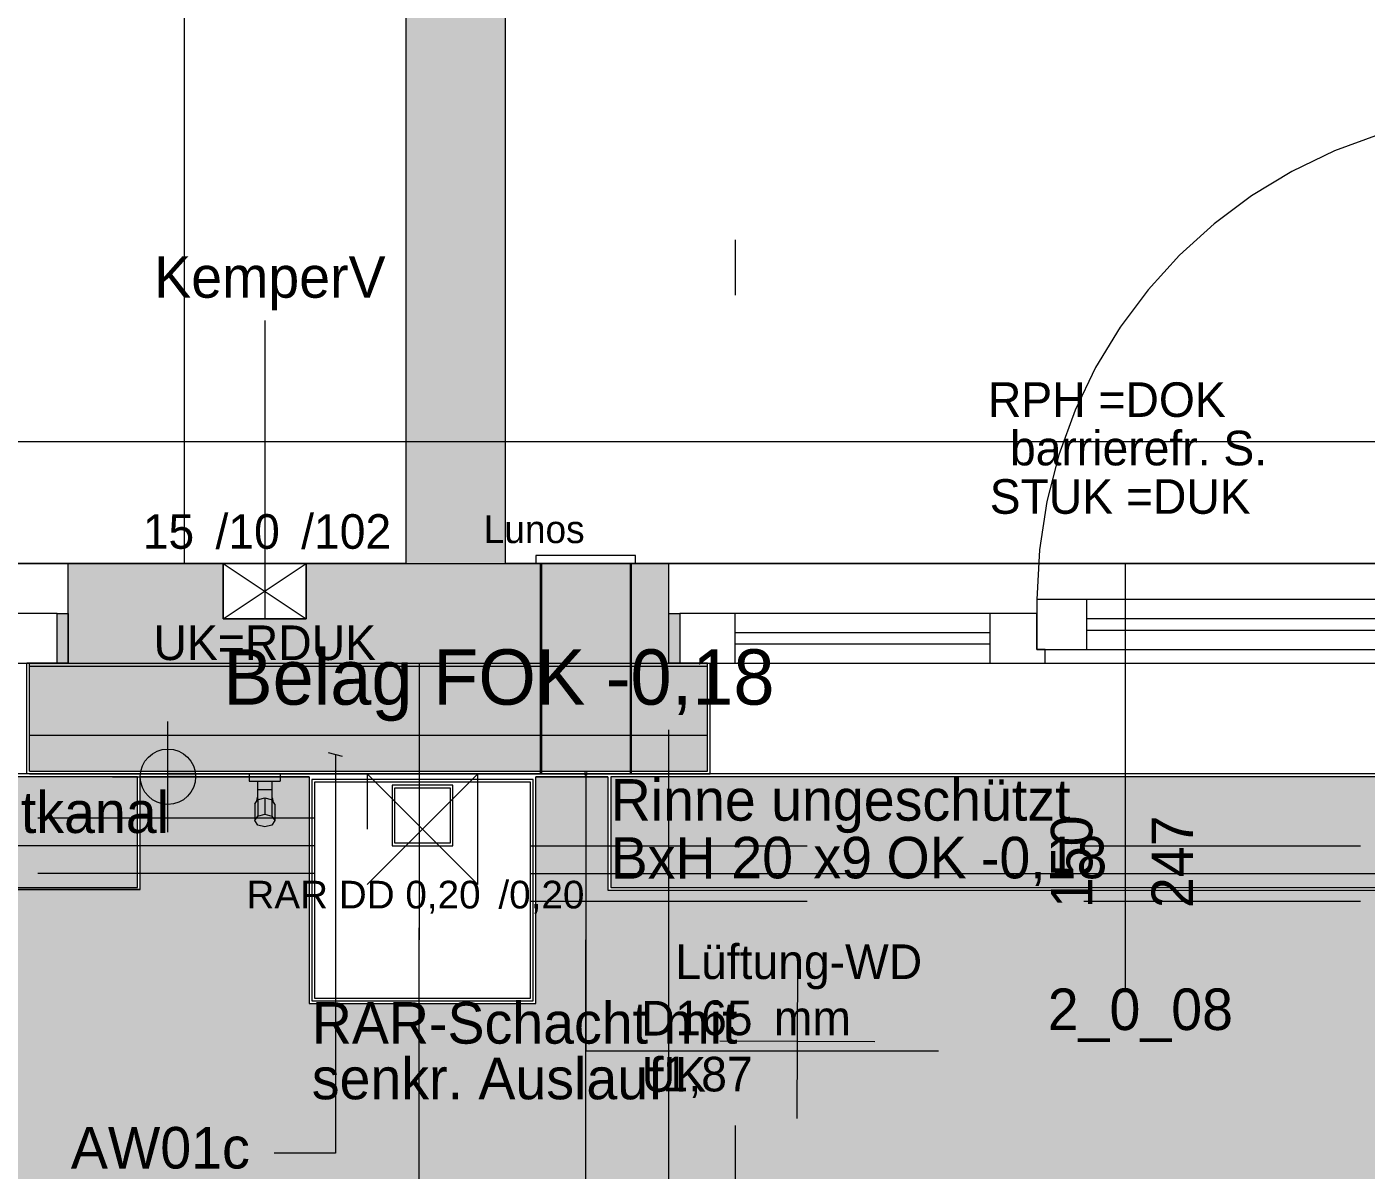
# Model space of a CAD drawing. Header units: metres. Extents: x -3.9 to 83, y -38 to 6.2.
# Drawn here: x 3.17 to 5.59, y -32.296 to -30.23 of the extents above; entities that cross this region are included whole.
import ezdxf

# ---------------------------------------------------------------- set-up
doc = ezdxf.new("R2010")
doc.units = ezdxf.units.M
doc.header["$MEASUREMENT"] = 0
for name, pattern in [('Achse', [0.004, 0.002, -0.001, 0, -0.001]), ('Baufluchtlinie', [0.013, 0.008, -0.005]), ('Schnittlinie', [0.006, 0.003, -0.0015, 0, -0.0015]), ('Strichlinie eng', [0.002, 0.0015, -0.0005]), ('Untersicht', [0.001, 0.0005, -0.0005])]:
    doc.linetypes.add(name, pattern=pattern)
for name, color, linetype in [('0._EG PP_2_110 Wand Aussen', 7, 'Continuous'), ('0._EG PP_2_120 Wand Innen tragend', 7, 'Continuous'), ('0._EG PP_2_210 Decke', 7, 'Continuous'), ('0._EG PP_2_220 Bodenaufbau', 7, 'Continuous'), ('0._EG PP_2_221 Bodenaufbau - Abdichtung', 7, 'Continuous'), ('0._EG PP_2_221 Bodenaufbau - Terrassenbelag', 7, 'Continuous'), ('0._EG PP_2_270 Deckendurchbruchsymbol', 7, 'Continuous'), ('0._EG PP_2_510 Möblierung', 7, 'Continuous'), ('0._EG PP_2_520 Fixeinbauten', 7, 'Continuous'), ('0._EG PP_2_611 Entwässerung', 7, 'Continuous'), ('0._EG PP_2_851 Marker Schnitt', 7, 'Continuous'), ('0._EG PP_2_915 Allgemein Beschriftung.x', 7, 'Continuous'), ('0._EG PP_2_950 Polierplan Bemaßung', 7, 'Continuous'), ('0._EG PP_2_955 Polierplan Beschriftung', 7, 'Continuous'), ('0._EG PP_2_Gelände_Geländepunkt.verm', 7, 'Continuous')]:
    doc.layers.add(name, color=color, linetype=linetype)
doc.styles.add('ERSTELLTER_STIL_1', font='arial.ttf')
doc.styles.add('ERSTELLTER_STIL_2', font='')
doc.styles.get('ERSTELLTER_STIL_2').set_extended_font_data('Eurostile')

msp = doc.modelspace()

# ---------------------------------------------------------------- hatches: boundary and pattern name
at = {"layer": '0._EG PP_2_110 Wand Aussen', "linetype": 'Continuous', "lineweight": 13, "true_color": 0x3f7f02}
msp.add_hatch(color=76, dxfattribs=at).paths.add_polyline_path([(3.245, -31.29), (3.245, -31.38), (4.33, -31.38), (4.33, -31.29), (4.33, -31.2), (3.675, -31.2), (3.675, -31.3), (3.525, -31.3), (3.525, -31.2), (3.245, -31.2)])
at = {"layer": '0._EG PP_2_110 Wand Aussen', "linetype": 'Continuous', "lineweight": 13, "true_color": 0xff6400}
for points in [[(3.225, -31.29), (3.225, -31.38), (3.245, -31.38), (3.245, -31.29)], [(4.35, -31.38), (4.35, -31.29), (4.33, -31.29), (4.33, -31.38)], [(4.4, -31.385), (3.175, -31.385), (3.175, -31.51), (4.4, -31.51)], [(4.4, -31.51), (3.175, -31.51), (3.175, -31.575), (4.4, -31.575)]]:
    msp.add_hatch(color=30, dxfattribs=at).paths.add_polyline_path(points)
at = {"layer": '0._EG PP_2_110 Wand Aussen', "linetype": 'Continuous', "lineweight": 0, "true_color": 0x373737}
msp.add_hatch(color=250, dxfattribs=at).paths.add_polyline_path([(4.4, -31.38), (3.175, -31.38), (3.175, -31.385), (4.4, -31.385)])
at = {"layer": '0._EG PP_2_120 Wand Innen tragend', "linetype": 'Continuous', "lineweight": 13, "true_color": 0x3f7f02}
msp.add_hatch(color=76, dxfattribs=at).paths.add_polyline_path([(4.035, -31.2), (4.035, -25.965), (3.855, -25.965), (3.855, -31.2)])
at = {"layer": '0._EG PP_2_221 Bodenaufbau - Terrassenbelag', "linetype": 'Continuous', "lineweight": 0, "true_color": 0x111111}
msp.add_hatch(color=250, dxfattribs=at).paths.add_polyline_path([(0.9072, -31.585), (0.512, -31.585), (0.5141, -33.335), (0.5141, -33.5889), (9.015, -32.3668), (9.015, -31.585), (8.8, -31.585), (8.8, -31.79), (6.89, -31.79), (6.89, -31.715), (6.725, -31.715), (6.725, -31.585), (6.13, -31.585), (6.13, -31.79), (4.22, -31.79), (4.22, -31.585), (4.09, -31.585), (4.09, -31.995), (3.68, -31.995), (3.68, -31.585), (3.375, -31.585), (3.375, -31.7886), (1.065, -31.7886), (1.065, -31.715), (0.9072, -31.715)])
at = {"layer": '0._EG PP_2_611 Entwässerung', "linetype": 'Continuous', "lineweight": 13, "true_color": 0x89cdad}
for points in [[(1.07, -31.785), (3.37, -31.785), (3.37, -31.585), (1.07, -31.585)], [(4.225, -31.785), (6.125, -31.785), (6.125, -31.585), (4.225, -31.585)]]:
    msp.add_hatch(color=123, dxfattribs=at).paths.add_polyline_path(points)
at = {"layer": '0._EG PP_2_950 Polierplan Bemaßung', "linetype": 'Continuous', "lineweight": 0}
for points in [[(3.425, -31.585), (3.475, -31.585), (3.4712, -31.5659), (3.4604, -31.5496), (3.4441, -31.5388), (3.425, -31.535)], [(3.425, -31.585), (3.375, -31.585), (3.3788, -31.6041), (3.3897, -31.6204), (3.4059, -31.6312), (3.425, -31.635)]]:
    msp.add_hatch(color=8, dxfattribs=at).paths.add_polyline_path(points)
at = {"layer": '0._EG PP_2_950 Polierplan Bemaßung', "linetype": 'Continuous', "lineweight": 0, "true_color": 0x000000}
msp.add_hatch(color=18, dxfattribs=at).paths.add_polyline_path([(4.1775, -31.58), (4.1777, -31.581), (4.1783, -31.5818), (4.1791, -31.5823), (4.18, -31.5825), (4.181, -31.5823), (4.1818, -31.5818), (4.1823, -31.581), (4.1825, -31.58), (4.1823, -31.579), (4.1818, -31.5782), (4.181, -31.5777), (4.18, -31.5775), (4.1791, -31.5777), (4.1783, -31.5782), (4.1777, -31.579)])

# ---------------------------------------------------------------- linework, layer by layer
at = {"layer": '0._EG PP_2_110 Wand Aussen', "color": 7, "linetype": 'Continuous', "lineweight": 13, "ltscale": 1000}
for p, q in [((3.6, -30.7609), (3.6, -31.3)), ((3.245, -31.2), (1.095, -31.2)), ((5.98, -31.2), (4.33, -31.2)), ((4.33, -31.2), (4.33, -31.2)), ((5.155, -31.9691), (5.155, -31.2)), ((5.085, -31.265), (4.995, -31.265)), ((4.995, -31.265), (4.995, -31.355)), ((5.785, -31.265), (5.085, -31.265)), ((5.085, -31.355), (5.085, -31.265)), ((3.225, -31.29), (3.14, -31.29)), ((3.225, -31.38), (3.225, -31.29)), ((4.45, -31.29), (4.35, -31.29)), ((4.35, -31.29), (4.35, -31.38)), ((4.91, -31.29), (4.45, -31.29)), ((4.45, -31.38), (4.45, -31.29)), ((4.96, -31.29), (4.91, -31.29)), ((4.91, -31.29), (4.91, -31.38)), ((4.995, -31.29), (4.96, -31.29)), ((4.995, -31.355), (4.995, -31.29)), ((5.785, -31.3), (5.085, -31.3)), ((4.91, -31.325), (4.45, -31.325)), ((5.085, -31.32), (5.785, -31.32)), ((4.45, -31.345), (4.91, -31.345)), ((5.01, -31.355), (4.995, -31.355)), ((4.995, -31.355), (5.085, -31.355)), ((5.01, -31.38), (5.01, -31.355)), ((5.085, -31.355), (5.785, -31.355)), ((3.125, -31.38), (3.225, -31.38)), ((3.17, -31.385), (3.17, -31.38)), ((3.175, -31.38), (3.17, -31.38)), ((3.175, -31.38), (3.17, -31.38)), ((3.175, -31.38), (3.17, -31.38)), ((3.17, -31.385), (3.17, -31.38)), ((3.17, -31.51), (3.17, -31.385)), ((3.17, -31.51), (3.17, -31.385)), ((3.175, -31.575), (3.175, -31.38)), ((3.175, -31.385), (4.4, -31.385)), ((4.4, -31.38), (4.33, -31.38)), ((4.4, -31.38), (4.33, -31.38)), ((4.4, -31.38), (4.33, -31.38)), ((4.35, -31.38), (4.45, -31.38)), ((4.4, -31.38), (4.405, -31.38)), ((4.4, -31.575), (4.4, -31.38)), ((4.4, -31.38), (4.405, -31.38)), ((4.4, -31.38), (4.405, -31.38)), ((4.405, -31.385), (4.405, -31.38)), ((4.405, -31.385), (4.405, -31.38)), ((4.405, -31.51), (4.405, -31.385)), ((4.405, -31.51), (4.405, -31.385)), ((4.45, -31.38), (4.91, -31.38)), ((4.91, -31.38), (4.96, -31.38)), ((4.96, -31.38), (5.01, -31.38)), ((5.01, -31.38), (5.86, -31.38)), ((3.17, -31.575), (3.17, -31.51)), ((3.17, -31.575), (3.17, -31.51)), ((4.405, -31.575), (4.405, -31.51)), ((4.405, -31.575), (4.405, -31.51)), ((3.17, -31.58), (3.17, -31.575)), ((3.17, -31.58), (3.17, -31.575)), ((3.175, -31.58), (3.17, -31.58)), ((3.175, -31.575), (4.4, -31.575)), ((4.4, -31.58), (4.405, -31.58)), ((4.405, -31.58), (4.405, -31.575)), ((4.405, -31.58), (4.405, -31.575)), ((5.905, -31.58), (4.405, -31.58)), ((4.405, -31.58), (4.405, -31.58))]:
    msp.add_line(p, q, dxfattribs=at)
at = {"layer": '0._EG PP_2_110 Wand Aussen', "color": 7, "linetype": 'Continuous', "lineweight": 18, "ltscale": 1000}
for p, q in [((3.245, -31.29), (3.245, -31.2)), ((3.245, -31.29), (3.245, -31.2)), ((3.525, -31.3), (3.525, -31.2)), ((3.675, -31.2), (3.675, -31.3)), ((4.33, -31.29), (4.33, -31.2)), ((4.33, -31.29), (4.33, -31.2)), ((3.245, -31.38), (3.245, -31.29)), ((3.245, -31.38), (3.245, -31.29)), ((3.245, -31.38), (3.245, -31.29)), ((4.33, -31.38), (4.33, -31.29)), ((4.33, -31.38), (4.33, -31.29)), ((4.33, -31.38), (4.33, -31.29)), ((3.675, -31.3), (3.525, -31.3)), ((3.245, -31.38), (3.175, -31.38)), ((3.245, -31.38), (3.175, -31.38)), ((3.245, -31.38), (3.175, -31.38)), ((3.245, -31.38), (4.33, -31.38))]:
    msp.add_line(p, q, dxfattribs=at)
at = {"layer": '0._EG PP_2_110 Wand Aussen', "color": 1, "linetype": 'Baufluchtlinie', "lineweight": 0, "ltscale": 1000}
msp.add_line((3.175, -31.51), (4.4, -31.51), dxfattribs=at)
at = {"layer": '0._EG PP_2_110 Wand Aussen', "color": 7, "linetype": 'Continuous', "lineweight": 18, "ltscale": 1000, "flags": 128}
for points in [[(3.525, -31.2), (3.245, -31.2)], [(3.855, -31.2), (3.675, -31.2)], [(4.0975, -31.2), (4.035, -31.2)], [(4.2625, -31.2), (4.0975, -31.2)], [(4.33, -31.2), (4.2625, -31.2)]]:
    msp.add_lwpolyline(points, dxfattribs=at)
at = {"layer": '0._EG PP_2_110 Wand Aussen', "color": 16, "linetype": 'Untersicht', "lineweight": 13, "ltscale": 1000, "true_color": 0x7e0000, "flags": 128}
for points in [[(4.0975, -31.2), (4.0975, -31.38)], [(4.2625, -31.38), (4.2625, -31.2)], [(4.0975, -31.38), (4.0975, -31.385)], [(4.0975, -31.385), (4.0975, -31.51)], [(4.2625, -31.385), (4.2625, -31.38)], [(4.2625, -31.51), (4.2625, -31.385)], [(4.0975, -31.51), (4.0975, -31.575)], [(4.2625, -31.575), (4.2625, -31.51)], [(4.0975, -31.575), (4.0975, -31.58)], [(4.2625, -31.58), (4.2625, -31.575)]]:
    msp.add_lwpolyline(points, dxfattribs=at)
at = {"layer": '0._EG PP_2_110 Wand Aussen', "color": 7, "linetype": 'Continuous', "lineweight": 13, "ltscale": 1000, "flags": 128}
for points in [[(3.225, -31.29), (3.245, -31.29), (3.245, -31.38), (3.225, -31.38)], [(4.35, -31.38), (4.33, -31.38), (4.33, -31.29), (4.35, -31.29)]]:
    msp.add_lwpolyline(points, close=True, dxfattribs=at)
for points in [[(3.175, -31.58), (4.0975, -31.58)], [(4.0975, -31.58), (4.2625, -31.58)], [(4.2625, -31.58), (4.4, -31.58)]]:
    msp.add_lwpolyline(points, dxfattribs=at)
at = {"layer": '0._EG PP_2_110 Wand Aussen', "color": 8, "linetype": 'Strichlinie eng', "lineweight": 0, "ltscale": 1000}
msp.add_arc((5.875, -31.265), 0.88, 90, 180, dxfattribs=at)
at = {"layer": '0._EG PP_2_110 Wand Aussen', "color": 7, "linetype": 'Continuous', "lineweight": 13, "ltscale": 1000}
msp.add_point((3.245, -31.2), dxfattribs=at)
at = {"layer": '0._EG PP_2_120 Wand Innen tragend', "color": 7, "linetype": 'Continuous', "lineweight": 18, "ltscale": 1000, "flags": 128}
for points in [[(3.855, -25.965), (3.855, -31.2)], [(4.035, -31.2), (4.035, -25.965)]]:
    msp.add_lwpolyline(points, dxfattribs=at)
at = {"layer": '0._EG PP_2_210 Decke', "color": 7, "linetype": 'Continuous', "lineweight": 13, "ltscale": 1000, "true_color": 0xf4f4f4, "flags": 128}
msp.add_lwpolyline([(5.305, -21.495), (0.1844, -21.495), (0.1967, -31.38), (9.535, -31.38), (9.535, -30.88), (12.385, -30.88), (12.385, -29.98), (18.7258, -29.98), (18.7621, -21.495), (12.465, -21.495), (12.465, -24.32), (13.0067, -24.32), (13.2326, -25.87), (9.875, -25.87), (7.875, -25.87), (7.875, -23.92), (5.305, -23.92)], close=True, dxfattribs=at)
at = {"layer": '0._EG PP_2_210 Decke', "color": 8, "linetype": 'Continuous', "lineweight": 13, "ltscale": 1000, "flags": 128}
msp.add_lwpolyline([(0.1962, -30.98), (0.1998, -33.8865), (18.7205, -31.2253), (18.7275, -29.58), (11.985, -29.58), (11.985, -30.48), (9.135, -30.48), (9.135, -30.98)], close=True, dxfattribs=at)
at = {"layer": '0._EG PP_2_220 Bodenaufbau', "color": 7, "linetype": 'Continuous', "lineweight": 13, "ltscale": 1000, "true_color": 0xf4f4f4, "flags": 128}
for points in [[(0.3646, -21.675), (0.3765, -31.2), (9.355, -31.2), (9.355, -30.7), (12.205, -30.7), (12.205, -29.8), (18.5466, -29.8), (18.5814, -21.675), (12.645, -21.675), (12.645, -24.1), (10.05, -24.1), (10.05, -25.6), (11.19, -25.6), (11.19, -26.05), (7.695, -26.05), (7.695, -24.1), (5.125, -24.1), (5.125, -21.675)], [(0.5091, -33.33), (0.1991, -33.3299), (0.1997, -33.8043), (18.4106, -31.1861), (18.4149, -30.18), (12.515, -30.18), (12.515, -31.08), (9.665, -31.08), (9.665, -31.58), (0.5066, -31.58)], [(0.5091, -33.33), (0.1991, -33.3299), (0.1997, -33.8057), (18.5407, -31.1689), (18.5449, -30.18), (12.515, -30.18), (12.515, -31.08), (9.665, -31.08), (9.665, -31.58), (0.5066, -31.58)]]:
    msp.add_lwpolyline(points, close=True, dxfattribs=at)
at = {"layer": '0._EG PP_2_221 Bodenaufbau - Abdichtung', "color": 171, "linetype": 'Untersicht', "lineweight": 13, "ltscale": 1000, "true_color": 0x6c6cff, "flags": 128}
for points in [[(1.265, -31.38), (3.8788, -31.38)], [(3.8788, -31.38), (3.8788, -33.3583)], [(3.8788, -31.38), (6.4975, -31.38)], [(3.8788, -33.3583), (3.8788, -31.38)]]:
    msp.add_lwpolyline(points, dxfattribs=at)
at = {"layer": '0._EG PP_2_221 Bodenaufbau - Terrassenbelag', "color": 7, "linetype": 'Continuous', "lineweight": 18, "ltscale": 1000, "flags": 128}
for points in [[(3.375, -31.5848), (3.68, -31.5848)], [(3.375, -31.585), (3.68, -31.585)], [(3.375, -31.7886), (3.375, -31.585)], [(3.68, -31.585), (3.68, -31.995)], [(4.09, -31.5848), (4.22, -31.5848)], [(4.09, -31.585), (4.22, -31.585)], [(4.09, -31.995), (4.09, -31.585)], [(4.22, -31.585), (4.22, -31.79)], [(1.065, -31.7884), (3.375, -31.7884)], [(1.065, -31.7886), (3.375, -31.7886)], [(4.22, -31.7898), (6.13, -31.7898)], [(4.22, -31.79), (6.13, -31.79)], [(3.68, -31.9948), (4.09, -31.9948)], [(3.68, -31.995), (4.09, -31.995)]]:
    msp.add_lwpolyline(points, dxfattribs=at)
at = {"layer": '0._EG PP_2_270 Deckendurchbruchsymbol', "color": 1, "linetype": 'Strichlinie eng', "lineweight": 0, "ltscale": 1000}
for p, q in [((3.525, -31.3), (3.675, -31.2)), ((3.525, -31.2), (3.675, -31.3))]:
    msp.add_line(p, q, dxfattribs=at)
at = {"layer": '0._EG PP_2_270 Deckendurchbruchsymbol', "color": 7, "linetype": 'Untersicht', "lineweight": 13, "ltscale": 1000}
for p, q in [((3.785, -31.78), (3.985, -31.58)), ((3.785, -31.58), (3.985, -31.78))]:
    msp.add_line(p, q, dxfattribs=at)
at = {"layer": '0._EG PP_2_270 Deckendurchbruchsymbol', "color": 1, "linetype": 'Strichlinie eng', "lineweight": 0, "ltscale": 1000, "flags": 128}
msp.add_lwpolyline([(3.675, -31.3), (3.675, -31.2), (3.525, -31.2), (3.525, -31.3)], close=True, dxfattribs=at)
at = {"layer": '0._EG PP_2_270 Deckendurchbruchsymbol', "color": 7, "linetype": 'Untersicht', "lineweight": 13, "ltscale": 1000, "flags": 128}
msp.add_lwpolyline([(3.985, -31.78), (3.985, -31.58), (3.785, -31.58), (3.785, -31.78)], close=True, dxfattribs=at)
at = {"layer": '0._EG PP_2_510 Möblierung', "color": 8, "linetype": 'Continuous', "lineweight": 13, "ltscale": 1000, "true_color": 0x7e7f7f, "flags": 128}
msp.add_lwpolyline([(3.455, -31.2), (3.455, -28.38), (3.855, -28.38), (3.855, -31.2)], close=True, dxfattribs=at)
at = {"layer": '0._EG PP_2_520 Fixeinbauten', "color": 7, "linetype": 'Continuous', "lineweight": 13, "ltscale": 1000}
for p, q in [((3.572, -31.58), (3.628, -31.58)), ((3.572, -31.58), (3.572, -31.593)), ((3.628, -31.58), (3.628, -31.593)), ((3.572, -31.593), (3.628, -31.593)), ((3.587, -31.593), (3.587, -31.6086)), ((3.613, -31.593), (3.613, -31.6086)), ((3.582, -31.6344), (3.587, -31.6268)), ((3.5855, -31.6253), (3.585, -31.6279)), ((3.585, -31.6279), (3.585, -31.6298)), ((3.5864, -31.6228), (3.5855, -31.6253)), ((3.587, -31.6217), (3.5864, -31.6228)), ((3.613, -31.6086), (3.587, -31.6086)), ((3.587, -31.6086), (3.587, -31.6261)), ((3.5884, -31.6261), (3.587, -31.6261)), ((3.587, -31.6268), (3.587, -31.6261)), ((3.587, -31.6268), (3.5873, -31.6264)), ((3.5873, -31.6264), (3.5884, -31.6261)), ((3.5873, -31.6264), (3.5873, -31.6561)), ((3.5884, -31.6261), (3.6, -31.623)), ((3.6, -31.623), (3.6116, -31.6261)), ((3.6, -31.623), (3.6, -31.6528)), ((3.6116, -31.6261), (3.6127, -31.6264)), ((3.6116, -31.6261), (3.613, -31.6261)), ((3.6127, -31.6264), (3.6127, -31.6561)), ((3.613, -31.6086), (3.613, -31.6261)), ((3.6136, -31.6228), (3.613, -31.6217)), ((3.613, -31.6268), (3.613, -31.6261)), ((3.613, -31.6261), (3.613, -31.6268)), ((3.618, -31.6344), (3.613, -31.6268)), ((3.6145, -31.6253), (3.6136, -31.6228)), ((3.615, -31.6279), (3.6145, -31.6253)), ((3.615, -31.6298), (3.615, -31.6279)), ((3.582, -31.6344), (3.582, -31.6642)), ((3.5873, -31.6561), (3.6, -31.6528)), ((3.6, -31.6528), (3.6127, -31.6561)), ((3.618, -31.6344), (3.618, -31.6642)), ((3.582, -31.6642), (3.5873, -31.6561)), ((3.5873, -31.6723), (3.582, -31.6642)), ((3.6, -31.6756), (3.5873, -31.6723)), ((3.6127, -31.6723), (3.6, -31.6756)), ((3.6127, -31.6561), (3.618, -31.6642)), ((3.618, -31.6642), (3.6127, -31.6723))]:
    msp.add_line(p, q, dxfattribs=at)
at = {"layer": '0._EG PP_2_520 Fixeinbauten', "color": 8, "linetype": 'Untersicht', "lineweight": 0, "ltscale": 1000, "flags": 128}
for points in [[(4.09, -31.185), (4.09, -31.2)], [(4.27, -31.185), (4.09, -31.185)], [(4.27, -31.2), (4.27, -31.185)], [(4.09, -31.2), (4.27, -31.2)], [(4.1, -31.2), (4.1, -31.58)], [(4.26, -31.2), (4.26, -31.58)], [(4.1, -31.58), (4.104, -31.58), (4.1153, -31.58), (4.133, -31.58), (4.1553, -31.58), (4.18, -31.58), (4.2048, -31.58), (4.2271, -31.58), (4.2448, -31.58), (4.2561, -31.58), (4.26, -31.58)]]:
    msp.add_lwpolyline(points, dxfattribs=at)
at = {"layer": '0._EG PP_2_611 Entwässerung', "color": 7, "linetype": 'Continuous', "lineweight": 13, "ltscale": 1000}
for p, q in [((4.085, -31.59), (3.685, -31.59)), ((3.685, -31.59), (3.685, -31.99)), ((4.08, -31.595), (3.69, -31.595)), ((3.69, -31.595), (3.69, -31.985)), ((4.08, -31.985), (4.08, -31.595)), ((4.085, -31.99), (4.085, -31.59)), ((3.685, -31.99), (4.085, -31.99)), ((3.69, -31.985), (4.08, -31.985))]:
    msp.add_line(p, q, dxfattribs=at)
at = {"layer": '0._EG PP_2_611 Entwässerung', "color": 8, "linetype": 'Untersicht', "lineweight": 0, "ltscale": 1000}
for p, q in [((3.69, -31.66), (1.065, -31.66)), ((3.69, -31.66), (3.69, -31.76)), ((4.08, -31.71), (6.6925, -31.71)), ((4.08, -31.81), (4.08, -31.71)), ((3.69, -31.76), (1.065, -31.76)), ((4.08, -31.81), (6.6925, -31.81))]:
    msp.add_line(p, q, dxfattribs=at)
at = {"layer": '0._EG PP_2_611 Entwässerung', "color": 76, "linetype": 'Achse', "lineweight": 13, "ltscale": 1000, "true_color": 0x3f7f02}
for p, q in [((3.69, -31.71), (1.065, -31.71)), ((4.08, -31.76), (6.6925, -31.76))]:
    msp.add_line(p, q, dxfattribs=at)
at = {"layer": '0._EG PP_2_611 Entwässerung', "color": 123, "linetype": 'Continuous', "lineweight": 13, "ltscale": 1000, "true_color": 0x89cdad, "flags": 128}
for points in [[(1.07, -31.785), (3.37, -31.785), (3.37, -31.585), (1.07, -31.585)], [(4.225, -31.785), (6.125, -31.785), (6.125, -31.585), (4.225, -31.585)]]:
    msp.add_lwpolyline(points, close=True, dxfattribs=at)
at = {"layer": '0._EG PP_2_611 Entwässerung', "color": 171, "linetype": 'Continuous', "lineweight": 13, "ltscale": 1000, "true_color": 0x6c6cff, "flags": 128}
for points in [[(3.83, -31.71), (3.94, -31.71), (3.94, -31.6), (3.83, -31.6)], [(3.835, -31.605), (3.935, -31.605), (3.935, -31.705), (3.835, -31.705)]]:
    msp.add_lwpolyline(points, close=True, dxfattribs=at)
at = {"layer": '0._EG PP_2_851 Marker Schnitt', "color": 7, "linetype": 'Schnittlinie', "lineweight": 13, "ltscale": 1000}
msp.add_line((4.45, -20.015), (4.45, -35.645), dxfattribs=at)
at = {"layer": '0._EG PP_2_915 Allgemein Beschriftung.x', "color": 7, "linetype": 'Continuous', "lineweight": 13, "ltscale": 1000}
for p, q in [((3.7404, -31.5484), (3.7154, -31.5417)), ((3.7279, -31.545), (3.7279, -32.2653)), ((3.7279, -32.2653), (3.6168, -32.2653))]:
    msp.add_line(p, q, dxfattribs=at)
at = {"layer": '0._EG PP_2_950 Polierplan Bemaßung', "color": 8, "linetype": 'Continuous', "lineweight": 0, "ltscale": 1000}
for p, q in [((3.425, -31.685), (3.425, -31.485)), ((3.325, -31.585), (3.525, -31.585))]:
    msp.add_line(p, q, dxfattribs=at)
at = {"layer": '0._EG PP_2_950 Polierplan Bemaßung', "color": 76, "linetype": 'Continuous', "lineweight": 13, "ltscale": 1000, "true_color": 0x3f7f02}
for p, q in [((4.33, -34.47), (4.33, -31.5)), ((4.18, -34.47), (4.18, -31.88))]:
    msp.add_line(p, q, dxfattribs=at)
at = {"layer": '0._EG PP_2_950 Polierplan Bemaßung', "color": 7, "linetype": 'Continuous', "lineweight": 13, "ltscale": 1000}
for p, q in [((4.18, -31.5825), (4.18, -32.08)), ((4.18, -32.08), (4.28, -32.08)), ((4.28, -32.08), (4.817, -32.08))]:
    msp.add_line(p, q, dxfattribs=at)
at = {"layer": '0._EG PP_2_950 Polierplan Bemaßung', "color": 8, "linetype": 'Continuous', "lineweight": 0, "ltscale": 1000}
msp.add_circle((3.425, -31.585), 0.05, dxfattribs=at)
at = {"layer": '0._EG PP_2_950 Polierplan Bemaßung', "color": 7, "linetype": 'Continuous', "lineweight": 13, "ltscale": 1000}
msp.add_circle((4.18, -31.58), 0.0025, dxfattribs=at)
at = {"layer": '0._EG PP_2_Gelände_Geländepunkt.verm', "color": 8, "linetype": 'Continuous', "lineweight": 0, "ltscale": 1000}
for p, q in [((4.5628, -31.9226), (4.5616, -32.2026)), ((4.4222, -32.062), (4.7022, -32.0633))]:
    msp.add_line(p, q, dxfattribs=at)

# ---------------------------------------------------------------- texts
at = {"layer": '0._EG PP_2_110 Wand Aussen', "color": 7, "linetype": 'Continuous', "lineweight": 13, "attachment_point": 9, "style": 'ERSTELLTER_STIL_2'}
for s, insert, char_height in [('\\A1;{\\pqr;\\pt0;\\fEurostile|b0|i0|c0|p0;\\W1.000000;KemperV}', (3.8183, -30.7422), 0.075), ('\\A1;{\\pqr;\\pt0;\\fEurostile|b0|i0|c0|p0;\\W1.000000;RPH =DOK}', (5.3362, -30.9358), 0.0625), ('\\A1;{\\pqr;\\pt0;\\fEurostile|b0|i0|c0|p0;\\W1.000000;barrierefr. S. }', (5.4109, -31.0233), 0.0625), ('\\A1;{\\pqr;\\pt0;\\fEurostile|b0|i0|c0|p0;\\W1.000000;STUK =DUK}', (5.3812, -31.1108), 0.0625), ('\\A1;{\\pqr;\\pt0;\\fEurostile|b0|i0|c0|p0;\\W1.000000;2_0_08}', (5.3493, -32.0643), 0.075)]:
    msp.add_mtext(s, dxfattribs=dict(at, insert=insert, char_height=char_height))
at = {"layer": '0._EG PP_2_110 Wand Aussen', "color": 7, "linetype": 'Continuous', "lineweight": 13, "char_height": 0.075, "attachment_point": 9, "rotation": 90, "style": 'ERSTELLTER_STIL_2'}
for s, insert in [('\\A1;{\\pqr;\\pt0;\\fEurostile|b0|i0|c0|p0;\\W1.000000;150}', (5.0964, -31.655)), ('\\A1;{\\pqr;\\pt0;\\fEurostile|b0|i0|c0|p0;\\W1.000000;247}', (5.2772, -31.655))]:
    msp.add_mtext(s, dxfattribs=dict(at, insert=insert))
at = {"layer": '0._EG PP_2_270 Deckendurchbruchsymbol', "color": 1, "linetype": 'Continuous', "lineweight": 0}
for s, insert, char_height, attachment_point, style in [('\\A1;{\\pqc;\\pt0;\\fEurostile|b0|i0|c0|p0;\\W1.000000; 15\\fEurostile|b0|i0|c0|p0;\\W1.000000;\\A1{\\H.66x;\\S^  ;}\\fEurostile|b0|i0|c0|p0;\\W1.000000; /10\\fEurostile|b0|i0|c0|p0;\\W1.000000;\\A1{\\H.66x;\\S^  ;}\\fEurostile|b0|i0|c0|p0;\\W1.000000; /102\\fEurostile|b0|i0|c0|p0;\\W1.000000;\\A1{\\H.66x;\\S^  ;}}', (3.6, -31.1914), 0.0625, 8, 'ERSTELLTER_STIL_2'), ('\\A1;{\\pqc;\\pt0;\\fEurostile|b0|i0|c0|p0;\\W1.000000;UK=RDUK}', (3.6, -31.3117), 0.0625, 2, 'ERSTELLTER_STIL_2'), ('\\A1;{\\pqc;\\pt0;\\fArial|b0|i0|c0|p0;\\W1.000000;RAR DD 0,20\\fArial|b0|i0|c0|p0;\\W1.000000;\\A1{\\H.66x;\\S^  ;}\\fArial|b0|i0|c0|p0;\\W1.000000; /0,20\\fArial|b0|i0|c0|p0;\\W1.000000;\\A1{\\H.66x;\\S^  ;}\\fArial|b0|i0|c0|p0;\\W1.000000;\\fArial|b0|i0|c0|p0;\\W1.000000;\\A1{\\H.66x;\\S^  ;}}', (3.885, -31.8376), 0.05, 8, 'ERSTELLTER_STIL_1')]:
    msp.add_mtext(s, dxfattribs=dict(at, insert=insert, char_height=char_height, attachment_point=attachment_point, style=style))
at = {"layer": '0._EG PP_2_915 Allgemein Beschriftung.x', "color": 250, "linetype": 'Continuous', "lineweight": 13, "true_color": 0x3f3f3f, "insert": (4.0868, -31.1636), "char_height": 0.05, "attachment_point": 8, "style": 'ERSTELLTER_STIL_2'}
msp.add_mtext('\\A1;{\\pqc;\\fEurostile|b0|i0|c0|p0;\\W1.000000;Lunos}', dxfattribs=at)
at = {"layer": '0._EG PP_2_915 Allgemein Beschriftung.x', "color": 7, "linetype": 'Continuous', "lineweight": 13, "insert": (3.2497, -32.2559), "char_height": 0.075, "attachment_point": 4, "style": 'ERSTELLTER_STIL_2'}
msp.add_mtext('\\A1;{\\pql;\\fEurostile|b0|i0|c0|p0;\\W1.000000;AW01c}', dxfattribs=at)
at = {"layer": '0._EG PP_2_950 Polierplan Bemaßung', "color": 8, "linetype": 'Continuous', "lineweight": 0, "insert": (3.525, -31.485), "char_height": 0.1, "width": 1.02349, "attachment_point": 7, "style": 'ERSTELLTER_STIL_2'}
msp.add_mtext('\\A1;{\\pql;\\fEurostile|b0|i0|c0|p0;\\W1.000000;Belag FOK -0,18}', dxfattribs=at)
at = {"layer": '0._EG PP_2_950 Polierplan Bemaßung', "color": 7, "linetype": 'Continuous', "lineweight": 13, "char_height": 0.0625, "style": 'ERSTELLTER_STIL_2'}
for s, insert, attachment_point in [('\\A1;{\\pql;\\pt0,1;\\fEurostile|b0|i0|c0|p0;\\W1.000000;}', (4.28, -31.8769), 1), ('\\A1;{\\pql;\\pt0,1;\\fEurostile|b0|i0|c0|p0;\\W1.000000;Lüftung-WD\\fEurostile|b0|i0|c0|p0;\\W1.000000;\\A1{\\H.66x;\\S^  ;}\\fEurostile|b0|i0|c0|p0;\\W1.000000;\\fEurostile|b0|i0|c0|p0;\\W1.000000;\\A1{\\H.66x;\\S^  ;}\\fEurostile|b0|i0|c0|p0;\\W1.000000;\\fEurostile|b0|i0|c0|p0;\\W1.000000;\\fEurostile|b0|i0|c0|p0;\\W1.000000;\\fEurostile|b0|i0|c0|p0;\\W1.000000;\\fEurostile|b0|i0|c0|p0;\\W1.000000;\\fEurostile|b0|i0|c0|p0;\\W1.000000;\\fEurostile|b0|i0|c0|p0;\\W1.000000;\\A1{\\H.66x;\\S^  ;}\\fEurostile|b0|i0|c0|p0;\\W1.000000;\\fEurostile|b0|i0|c0|p0;\\W1.000000;\\A1{\\H.66x;\\S^  ;}\\fEurostile|b0|i0|c0|p0;\\W1.000000;\\fEurostile|b0|i0|c0|p0;\\W1.000000;\\fEurostile|b0|i0|c0|p0;\\W1.000000;\\fEurostile|b0|i0|c0|p0;\\W1.000000;\\fEurostile|b0|i0|c0|p0;\\W1.000000;\\fEurostile|b0|i0|c0|p0;\\W1.000000;\\fEurostile|b0|i0|c0|p0;\\W1.000000;\\A1{\\H.66x;\\S^  ;}\\fEurostile|b0|i0|c0|p0;\\W1.000000;\\fEurostile|b0|i0|c0|p0;\\W1.000000;\\A1{\\H.66x;\\S^  ;}\\fEurostile|b0|i0|c0|p0;\\W1.000000;\\fEurostile|b0|i0|c0|p0;\\W1.000000;\\fEurostile|b0|i0|c0|p0;\\W1.000000;\\fEurostile|b0|i0|c0|p0;\\W1.000000;\\fEurostile|b0|i0|c0|p0;\\W1.000000;\\fEurostile|b0|i0|c0|p0;\\W1.000000;\\fEurostile|b0|i0|c0|p0;\\W1.000000;\\A1{\\H.66x;\\S^  ;}\\fEurostile|b0|i0|c0|p0;\\W1.000000;\\fEurostile|b0|i0|c0|p0;\\W1.000000;\\A1{\\H.66x;\\S^  ;}\\fEurostile|b0|i0|c0|p0;\\W1.000000;\\fEurostile|b0|i0|c0|p0;\\W1.000000;\\fEurostile|b0|i0|c0|p0;\\W1.000000;\\fEurostile|b0|i0|c0|p0;\\W1.000000;\\fEurostile|b0|i0|c0|p0;\\W1.000000;\\fEurostile|b0|i0|c0|p0;\\W1.000000;\\fEurostile|b0|i0|c0|p0;\\W1.000000;\\A1{\\H.66x;\\S^  ;}\\fEurostile|b0|i0|c0|p0;\\W1.000000;\\fEurostile|b0|i0|c0|p0;\\W1.000000;\\A1{\\H.66x;\\S^  ;}\\fEurostile|b0|i0|c0|p0;\\W1.000000;\\fEurostile|b0|i0|c0|p0;\\W1.000000;\\fEurostile|b0|i0|c0|p0;\\W1.000000;\\fEurostile|b0|i0|c0|p0;\\W1.000000;\\fEurostile|b0|i0|c0|p0;\\W1.000000;\\fEurostile|b0|i0|c0|p0;\\W1.000000;\\fEurostile|b0|i0|c0|p0;\\W1.000000;\\A1{\\H.66x;\\S^  ;}\\fEurostile|b0|i0|c0|p0;\\W1.000000;}', (4.3418, -31.888), 1), ('\\A1;{\\pql;\\pt0,1;\\fEurostile|b0|i0|c0|p0;\\W1.000000;D}', (4.28, -31.9901), 1), ('\\A1;{\\pql;\\pt0,1;\\fEurostile|b0|i0|c0|p0;\\W1.000000;165\\fEurostile|b0|i0|c0|p0;\\W1.000000;\\A1{\\H.66x;\\S^  ;}\\fEurostile|b0|i0|c0|p0;\\W1.000000; mm\\fEurostile|b0|i0|c0|p0;\\W1.000000;\\A1{\\H.66x;\\S^  ;}\\fEurostile|b0|i0|c0|p0;\\W1.000000;\\fEurostile|b0|i0|c0|p0;\\W1.000000;\\fEurostile|b0|i0|c0|p0;\\W1.000000;\\fEurostile|b0|i0|c0|p0;\\W1.000000;\\fEurostile|b0|i0|c0|p0;\\W1.000000;\\fEurostile|b0|i0|c0|p0;\\W1.000000;\\fEurostile|b0|i0|c0|p0;\\W1.000000;\\A1{\\H.66x;\\S^  ;}\\fEurostile|b0|i0|c0|p0;\\W1.000000;\\fEurostile|b0|i0|c0|p0;\\W1.000000;\\A1{\\H.66x;\\S^  ;}\\fEurostile|b0|i0|c0|p0;\\W1.000000;\\fEurostile|b0|i0|c0|p0;\\W1.000000;\\fEurostile|b0|i0|c0|p0;\\W1.000000;\\fEurostile|b0|i0|c0|p0;\\W1.000000;\\fEurostile|b0|i0|c0|p0;\\W1.000000;\\fEurostile|b0|i0|c0|p0;\\W1.000000;\\fEurostile|b0|i0|c0|p0;\\W1.000000;\\A1{\\H.66x;\\S^  ;}\\fEurostile|b0|i0|c0|p0;\\W1.000000;\\fEurostile|b0|i0|c0|p0;\\W1.000000;\\A1{\\H.66x;\\S^  ;}\\fEurostile|b0|i0|c0|p0;\\W1.000000;\\fEurostile|b0|i0|c0|p0;\\W1.000000;\\fEurostile|b0|i0|c0|p0;\\W1.000000;\\fEurostile|b0|i0|c0|p0;\\W1.000000;\\fEurostile|b0|i0|c0|p0;\\W1.000000;\\fEurostile|b0|i0|c0|p0;\\W1.000000;\\fEurostile|b0|i0|c0|p0;\\W1.000000;\\A1{\\H.66x;\\S^  ;}\\fEurostile|b0|i0|c0|p0;\\W1.000000;\\fEurostile|b0|i0|c0|p0;\\W1.000000;\\A1{\\H.66x;\\S^  ;}\\fEurostile|b0|i0|c0|p0;\\W1.000000;\\fEurostile|b0|i0|c0|p0;\\W1.000000;\\fEurostile|b0|i0|c0|p0;\\W1.000000;\\fEurostile|b0|i0|c0|p0;\\W1.000000;\\fEurostile|b0|i0|c0|p0;\\W1.000000;\\fEurostile|b0|i0|c0|p0;\\W1.000000;\\fEurostile|b0|i0|c0|p0;\\W1.000000;\\A1{\\H.66x;\\S^  ;}\\fEurostile|b0|i0|c0|p0;\\W1.000000;\\fEurostile|b0|i0|c0|p0;\\W1.000000;\\A1{\\H.66x;\\S^  ;}\\fEurostile|b0|i0|c0|p0;\\W1.000000;\\fEurostile|b0|i0|c0|p0;\\W1.000000;\\fEurostile|b0|i0|c0|p0;\\W1.000000;\\fEurostile|b0|i0|c0|p0;\\W1.000000;\\fEurostile|b0|i0|c0|p0;\\W1.000000;\\fEurostile|b0|i0|c0|p0;\\W1.000000;\\fEurostile|b0|i0|c0|p0;\\W1.000000;\\A1{\\H.66x;\\S^  ;}\\fEurostile|b0|i0|c0|p0;\\W1.000000;}', (4.3418, -31.9895), 1), ('\\A1;{\\pqr;\\pt0,1;\\fEurostile|b0|i0|c0|p0;\\W1.000000;UK}', (4.3973, -32.0917), 3), ('\\A1;{\\pqr;\\pt0,1;\\fEurostile|b0|i0|c0|p0;\\W1.000000;1,87\\fEurostile|b0|i0|c0|p0;\\W1.000000;\\A1{\\H.66x;\\S^  ;}\\fEurostile|b0|i0|c0|p0;\\W1.000000;\\fEurostile|b0|i0|c0|p0;\\W1.000000;\\A1{\\H.66x;\\S^  ;}\\fEurostile|b0|i0|c0|p0;\\W1.000000;\\fEurostile|b0|i0|c0|p0;\\W1.000000;\\fEurostile|b0|i0|c0|p0;\\W1.000000;\\fEurostile|b0|i0|c0|p0;\\W1.000000;\\fEurostile|b0|i0|c0|p0;\\W1.000000;\\fEurostile|b0|i0|c0|p0;\\W1.000000;\\fEurostile|b0|i0|c0|p0;\\W1.000000;\\A1{\\H.66x;\\S^  ;}\\fEurostile|b0|i0|c0|p0;\\W1.000000;\\fEurostile|b0|i0|c0|p0;\\W1.000000;\\A1{\\H.66x;\\S^  ;}\\fEurostile|b0|i0|c0|p0;\\W1.000000;\\fEurostile|b0|i0|c0|p0;\\W1.000000;\\fEurostile|b0|i0|c0|p0;\\W1.000000;\\fEurostile|b0|i0|c0|p0;\\W1.000000;\\fEurostile|b0|i0|c0|p0;\\W1.000000;\\fEurostile|b0|i0|c0|p0;\\W1.000000;\\fEurostile|b0|i0|c0|p0;\\W1.000000;\\A1{\\H.66x;\\S^  ;}\\fEurostile|b0|i0|c0|p0;\\W1.000000;\\fEurostile|b0|i0|c0|p0;\\W1.000000;\\A1{\\H.66x;\\S^  ;}\\fEurostile|b0|i0|c0|p0;\\W1.000000;\\fEurostile|b0|i0|c0|p0;\\W1.000000;\\fEurostile|b0|i0|c0|p0;\\W1.000000;\\fEurostile|b0|i0|c0|p0;\\W1.000000;\\fEurostile|b0|i0|c0|p0;\\W1.000000;\\fEurostile|b0|i0|c0|p0;\\W1.000000;\\fEurostile|b0|i0|c0|p0;\\W1.000000;\\A1{\\H.66x;\\S^  ;}\\fEurostile|b0|i0|c0|p0;\\W1.000000;\\fEurostile|b0|i0|c0|p0;\\W1.000000;\\fEurostile|b0|i0|c0|p0;\\W1.000000;\\fEurostile|b0|i0|c0|p0;\\W1.000000;\\fEurostile|b0|i0|c0|p0;\\W1.000000;\\fEurostile|b0|i0|c0|p0;\\W1.000000;\\fEurostile|b0|i0|c0|p0;\\W1.000000;\\fEurostile|b0|i0|c0|p0;\\W1.000000;\\fEurostile|b0|i0|c0|p0;\\W1.000000;\\fEurostile|b0|i0|c0|p0;\\W1.000000;\\fEurostile|b0|i0|c0|p0;\\W1.000000;\\fEurostile|b0|i0|c0|p0;\\W1.000000;\\fEurostile|b0|i0|c0|p0;\\W1.000000;\\fEurostile|b0|i0|c0|p0;\\W1.000000;\\fEurostile|b0|i0|c0|p0;\\W1.000000;\\fEurostile|b0|i0|c0|p0;\\W1.000000;\\fEurostile|b0|i0|c0|p0;\\W1.000000;\\fEurostile|b0|i0|c0|p0;\\W1.000000;\\fEurostile|b0|i0|c0|p0;\\W1.000000;}', (4.5888, -32.0911), 3)]:
    msp.add_mtext(s, dxfattribs=dict(at, insert=insert, attachment_point=attachment_point))
at = {"layer": '0._EG PP_2_955 Polierplan Beschriftung', "color": 7, "linetype": 'Continuous', "lineweight": 13, "char_height": 0.075, "style": 'ERSTELLTER_STIL_2'}
for s, insert, attachment_point in [('\\A1;{\\pql;\\fEurostile|b0|i0|c0|p0;\\W1.000000;Rinne ungeschützt\\fEurostile|b0|i0|c0|p0;\\W1.000000;  }', (4.225, -31.5894), 1), ('\\A1;{\\pql;\\fEurostile|b0|i0|c0|p0;\\W1.000000;Wasserleitkanal\\fEurostile|b0|i0|c0|p0;\\W1.000000;  }', (2.7191, -31.6877), 7), ('\\A1;{\\pql;\\pt0,1;\\fEurostile|b0|i0|c0|p0;\\W1.000000;BxH }', (4.225, -31.6943), 1), ('\\A1;{\\pql;\\pt0,1;\\fEurostile|b0|i0|c0|p0;\\W1.000000;20\\fEurostile|b0|i0|c0|p0;\\W1.000000;\\A1{\\H.66x;\\S^  ;}\\fEurostile|b0|i0|c0|p0;\\W1.000000;\\fEurostile|b0|i0|c0|p0;\\W1.000000;\\A1{\\H.66x;\\S^  ;}\\fEurostile|b0|i0|c0|p0;\\W1.000000;x\\fEurostile|b0|i0|c0|p0;\\W1.000000;\\fEurostile|b0|i0|c0|p0;\\W1.000000;\\fEurostile|b0|i0|c0|p0;\\W1.000000;\\fEurostile|b0|i0|c0|p0;\\W1.000000;\\fEurostile|b0|i0|c0|p0;\\W1.000000;9\\fEurostile|b0|i0|c0|p0;\\W1.000000;\\A1{\\H.66x;\\S^  ;}\\fEurostile|b0|i0|c0|p0;\\W1.000000;\\fEurostile|b0|i0|c0|p0;\\W1.000000;\\A1{\\H.66x;\\S^  ;}\\fEurostile|b0|i0|c0|p0;\\W1.000000;\\fEurostile|b0|i0|c0|p0;\\W1.000000;\\fEurostile|b0|i0|c0|p0;\\W1.000000;\\fEurostile|b0|i0|c0|p0;\\W1.000000;\\fEurostile|b0|i0|c0|p0;\\W1.000000;\\fEurostile|b0|i0|c0|p0;\\W1.000000;\\fEurostile|b0|i0|c0|p0;\\W1.000000;\\A1{\\H.66x;\\S^  ;}\\fEurostile|b0|i0|c0|p0;\\W1.000000;\\fEurostile|b0|i0|c0|p0;\\W1.000000;\\A1{\\H.66x;\\S^  ;}\\fEurostile|b0|i0|c0|p0;\\W1.000000;\\fEurostile|b0|i0|c0|p0;\\W1.000000;\\fEurostile|b0|i0|c0|p0;\\W1.000000;\\fEurostile|b0|i0|c0|p0;\\W1.000000;\\fEurostile|b0|i0|c0|p0;\\W1.000000;\\fEurostile|b0|i0|c0|p0;\\W1.000000;\\fEurostile|b0|i0|c0|p0;\\W1.000000;\\A1{\\H.66x;\\S^  ;}\\fEurostile|b0|i0|c0|p0;\\W1.000000;\\fEurostile|b0|i0|c0|p0;\\W1.000000;\\A1{\\H.66x;\\S^  ;}\\fEurostile|b0|i0|c0|p0;\\W1.000000;\\fEurostile|b0|i0|c0|p0;\\W1.000000;\\fEurostile|b0|i0|c0|p0;\\W1.000000;\\fEurostile|b0|i0|c0|p0;\\W1.000000;\\fEurostile|b0|i0|c0|p0;\\W1.000000;\\fEurostile|b0|i0|c0|p0;\\W1.000000;\\fEurostile|b0|i0|c0|p0;\\W1.000000;\\A1{\\H.66x;\\S^  ;}\\fEurostile|b0|i0|c0|p0;\\W1.000000;\\fEurostile|b0|i0|c0|p0;\\W1.000000;\\A1{\\H.66x;\\S^  ;}\\fEurostile|b0|i0|c0|p0;\\W1.000000;\\fEurostile|b0|i0|c0|p0;\\W1.000000;\\fEurostile|b0|i0|c0|p0;\\W1.000000;\\fEurostile|b0|i0|c0|p0;\\W1.000000;\\fEurostile|b0|i0|c0|p0;\\W1.000000;\\fEurostile|b0|i0|c0|p0;\\W1.000000;\\fEurostile|b0|i0|c0|p0;\\W1.000000;\\A1{\\H.66x;\\S^  ;}\\fEurostile|b0|i0|c0|p0;\\W1.000000;}', (4.4429, -31.6936), 1), ('\\A1;{\\pql;\\pt0,1;\\fEurostile|b0|i0|c0|p0;\\W1.000000; OK }', (4.6954, -31.6936), 1), ('\\A1;{\\pql;\\pt0,1;\\fEurostile|b0|i0|c0|p0;\\W1.000000;-0,18\\fEurostile|b0|i0|c0|p0;\\W1.000000;\\A1{\\H.66x;\\S^  ;}\\fEurostile|b0|i0|c0|p0;\\W1.000000;\\fEurostile|b0|i0|c0|p0;\\W1.000000;\\A1{\\H.66x;\\S^  ;}\\fEurostile|b0|i0|c0|p0;\\W1.000000;\\fEurostile|b0|i0|c0|p0;\\W1.000000;\\fEurostile|b0|i0|c0|p0;\\W1.000000;\\fEurostile|b0|i0|c0|p0;\\W1.000000;\\fEurostile|b0|i0|c0|p0;\\W1.000000;\\fEurostile|b0|i0|c0|p0;\\W1.000000;\\fEurostile|b0|i0|c0|p0;\\W1.000000;\\A1{\\H.66x;\\S^  ;}\\fEurostile|b0|i0|c0|p0;\\W1.000000;\\fEurostile|b0|i0|c0|p0;\\W1.000000;\\A1{\\H.66x;\\S^  ;}\\fEurostile|b0|i0|c0|p0;\\W1.000000;\\fEurostile|b0|i0|c0|p0;\\W1.000000;\\fEurostile|b0|i0|c0|p0;\\W1.000000;\\fEurostile|b0|i0|c0|p0;\\W1.000000;\\fEurostile|b0|i0|c0|p0;\\W1.000000;\\fEurostile|b0|i0|c0|p0;\\W1.000000;\\fEurostile|b0|i0|c0|p0;\\W1.000000;\\A1{\\H.66x;\\S^  ;}\\fEurostile|b0|i0|c0|p0;\\W1.000000;\\fEurostile|b0|i0|c0|p0;\\W1.000000;\\A1{\\H.66x;\\S^  ;}\\fEurostile|b0|i0|c0|p0;\\W1.000000;\\fEurostile|b0|i0|c0|p0;\\W1.000000;\\fEurostile|b0|i0|c0|p0;\\W1.000000;\\fEurostile|b0|i0|c0|p0;\\W1.000000;\\fEurostile|b0|i0|c0|p0;\\W1.000000;\\fEurostile|b0|i0|c0|p0;\\W1.000000;\\fEurostile|b0|i0|c0|p0;\\W1.000000;\\A1{\\H.66x;\\S^  ;}\\fEurostile|b0|i0|c0|p0;\\W1.000000;\\fEurostile|b0|i0|c0|p0;\\W1.000000;\\fEurostile|b0|i0|c0|p0;\\W1.000000;\\fEurostile|b0|i0|c0|p0;\\W1.000000;\\fEurostile|b0|i0|c0|p0;\\W1.000000;\\fEurostile|b0|i0|c0|p0;\\W1.000000;\\fEurostile|b0|i0|c0|p0;\\W1.000000;\\fEurostile|b0|i0|c0|p0;\\W1.000000;\\fEurostile|b0|i0|c0|p0;\\W1.000000;\\fEurostile|b0|i0|c0|p0;\\W1.000000;\\fEurostile|b0|i0|c0|p0;\\W1.000000;\\fEurostile|b0|i0|c0|p0;\\W1.000000;\\fEurostile|b0|i0|c0|p0;\\W1.000000;\\fEurostile|b0|i0|c0|p0;\\W1.000000;\\fEurostile|b0|i0|c0|p0;\\W1.000000;\\fEurostile|b0|i0|c0|p0;\\W1.000000;\\fEurostile|b0|i0|c0|p0;\\W1.000000;\\fEurostile|b0|i0|c0|p0;\\W1.000000;\\fEurostile|b0|i0|c0|p0;\\W1.000000;}', (4.8938, -31.6936), 1)]:
    msp.add_mtext(s, dxfattribs=dict(at, insert=insert, attachment_point=attachment_point))
at = {"layer": '0._EG PP_2_955 Polierplan Beschriftung', "color": 7, "linetype": 'Continuous', "lineweight": 13, "insert": (3.685, -31.9923), "char_height": 0.075, "width": 0.868437, "attachment_point": 1, "line_spacing_factor": 0.803591, "style": 'ERSTELLTER_STIL_2'}
msp.add_mtext('\\A1;{\\pql;\\fEurostile|b0|i0|c0|p0;\\W1.000000;RAR-Schacht mit senkr. Auslauf\\fEurostile|b0|i0|c0|p0;\\W1.000000;  }', dxfattribs=at)

doc.saveas('drawing.dxf')
